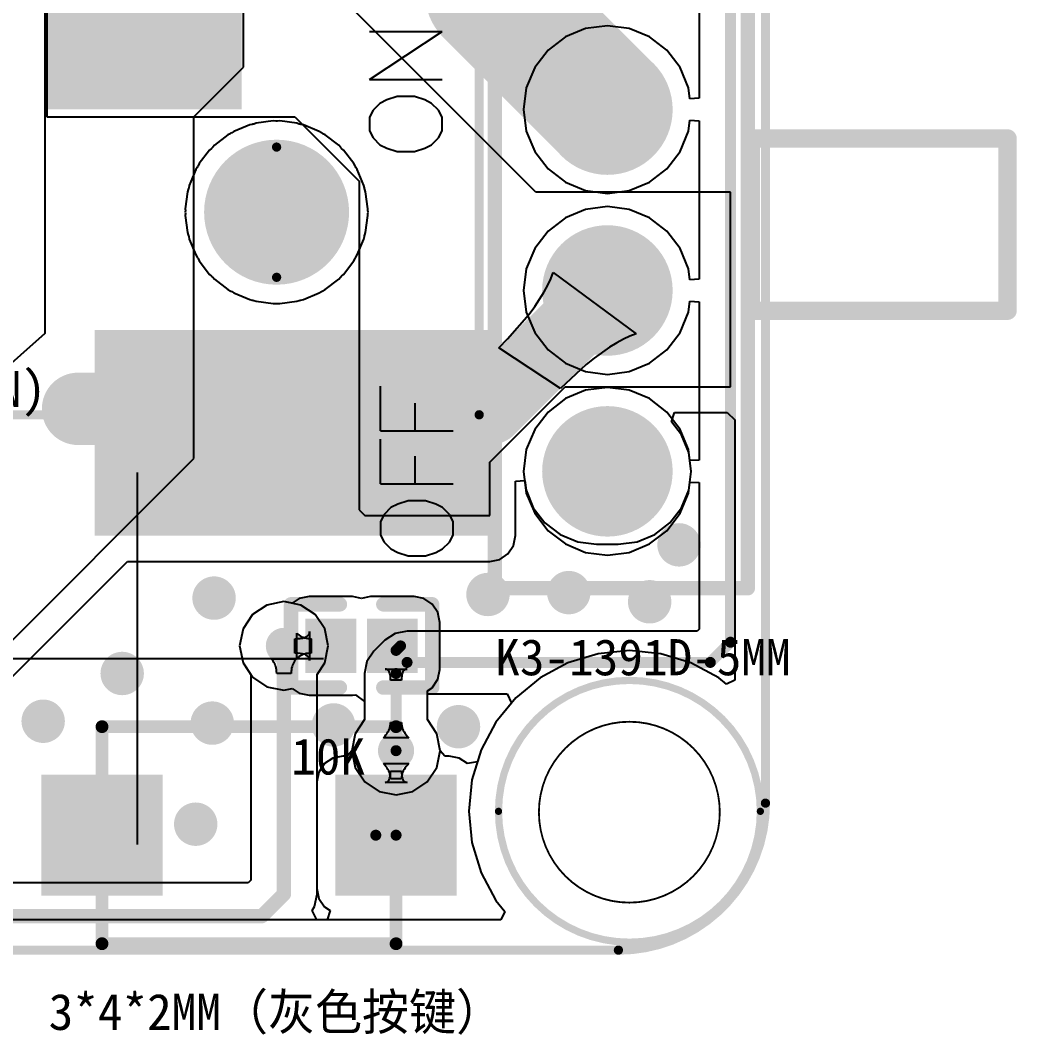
# Model space of a CAD drawing. Header units: millimetres. Extents: x -30 to 3.5, y -1.1 to 91.3.
# Drawn here: x -10.3 to 3.47, y -1.11 to 12.91 of the extents above; entities that cross this region are included whole.
import ezdxf

# ---------------------------------------------------------------- set-up
doc = ezdxf.new("R2010")
doc.units = ezdxf.units.MM
for name, color, linetype in [('BottomLayer', 5, 'Continuous'), ('BottomOverlay', 54, 'Continuous'), ('BottomSolder', 6, 'Continuous'), ('KeepOutLayer', 6, 'Continuous'), ('MultiLayer', 9, 'Continuous'), ('PadHoleLayer', 156, 'Continuous'), ('TopLayer', 1, 'Continuous'), ('TopOverlay', 2, 'Continuous'), ('TopPaste', 8, 'Continuous'), ('TopSolder', 216, 'Continuous'), ('ViaHoleLayer', 16, 'Continuous')]:
    doc.layers.add(name, color=color, linetype=linetype)

# ---------------------------------------------------------------- blocks, each defined once
blk = doc.blocks.new('LC_0402_R_23')
at = {"layer": 'TopLayer'}
for points in [[(-0.725, -0.325), (-0.125, -0.325), (-0.725, 0.325), (-0.125, 0.325)], [(0.125, -0.325), (0.725, -0.325), (0.125, 0.325), (0.725, 0.325)]]:
    blk.add_solid(points, dxfattribs=at)
at = {"layer": 'TopOverlay', "const_width": 0.2}
for points in [[(-0.975, -0.575), (-0.975, 0.575)], [(-0.975, 0.575), (-0.3, 0.575)], [(0.3, 0.575), (0.975, 0.575)], [(0.975, -0.575), (0.975, 0.575)], [(-0.975, -0.575), (-0.3, -0.575)], [(0.3, -0.575), (0.975, -0.575)]]:
    blk.add_lwpolyline(points, dxfattribs=at)
at = {"layer": 'TopOverlay', "const_width": 0.1}
for points in [[(-1.025, 0.575, 1), (-0.925, 0.575, 1)], [(-1.025, 0.575, 1), (-0.925, 0.575, 1)], [(-0.35, 0.575, 1), (-0.25, 0.575, 1)], [(0.25, 0.575, 1), (0.35, 0.575, 1)], [(0.925, 0.575, 1), (1.025, 0.575, 1)], [(0.925, 0.575, 1), (1.025, 0.575, 1)], [(-1.025, -0.575, 1), (-0.925, -0.575, 1)], [(-1.025, -0.575, 1), (-0.925, -0.575, 1)], [(-0.35, -0.575, 1), (-0.25, -0.575, 1)], [(0.25, -0.575, 1), (0.35, -0.575, 1)], [(0.925, -0.575, 1), (1.025, -0.575, 1)], [(0.925, -0.575, 1), (1.025, -0.575, 1)]]:
    blk.add_lwpolyline(points, format="xyb", close=True, dxfattribs=at)
at = {"layer": 'TopPaste'}
for points in [[(-0.725, -0.325), (-0.125, -0.325), (-0.725, 0.325), (-0.125, 0.325)], [(0.125, -0.325), (0.725, -0.325), (0.125, 0.325), (0.725, 0.325)]]:
    blk.add_solid(points, dxfattribs=at)
at = {"layer": 'TopSolder'}
for points in [[(-0.776, -0.376), (-0.074, -0.376), (-0.776, 0.376), (-0.074, 0.376)], [(0.074, -0.376), (0.776, -0.376), (0.074, 0.376), (0.776, 0.376)]]:
    blk.add_solid(points, dxfattribs=at)
blk = doc.blocks.new('18650_BATTERY_B_27')
at = {"layer": 'BottomLayer', "const_width": 0.9}
blk.add_lwpolyline([(-3.25, -2.8, 1), (-2.35, -2.8, 1)], format="xyb", close=True, dxfattribs=at)
at = {"layer": 'BottomOverlay', "const_width": 0.127}
for points in [[(0, 0), (-76.53, 0)], [(0, -21), (0, 0)]]:
    blk.add_lwpolyline(points, dxfattribs=at)
at = {"layer": 'BottomOverlay'}
for points, const_width in [([(-0.032, 0, 1), (0.032, 0, 1)], 0.0635), ([(-0.032, 0, 1), (0.032, 0, 1)], 0.0635), ([(-1.9, -2.8, 1), (-3.7, -2.8, 1)], 0.127), ([(-3.732, -2.8, 1), (-3.668, -2.8, 1)], 0.0635), ([(-1.932, -2.8, 1), (-1.868, -2.8, 1)], 0.0635)]:
    blk.add_lwpolyline(points, format="xyb", close=True, dxfattribs=dict(at, const_width=const_width))
at = {"layer": 'BottomSolder', "const_width": 1.002}
blk.add_lwpolyline([(-3.301, -2.8, 1), (-2.299, -2.8, 1)], format="xyb", close=True, dxfattribs=at)
at = {"layer": 'MultiLayer', "const_width": 0.9}
blk.add_lwpolyline([(-3.25, -2.8, 1), (-2.35, -2.8, 1)], format="xyb", close=True, dxfattribs=at)
at = {"layer": 'PadHoleLayer', "const_width": 0.9}
blk.add_lwpolyline([(-3.25, -2.8, 1), (-2.35, -2.8, 1)], format="xyb", close=True, dxfattribs=at)
at = {"layer": 'TopLayer', "const_width": 0.9}
blk.add_lwpolyline([(-3.25, -2.8, 1), (-2.35, -2.8, 1)], format="xyb", close=True, dxfattribs=at)
at = {"layer": 'TopSolder', "const_width": 1.002}
blk.add_lwpolyline([(-3.301, -2.8, 1), (-2.299, -2.8, 1)], format="xyb", close=True, dxfattribs=at)
blk = doc.blocks.new('TS_018_59')
at = {"layer": 'TopLayer'}
for points in [[(-0.737, -0.737), (0.737, -0.737), (-0.737, 0.737), (0.737, 0.737)], [(3.327, -0.737), (4.801, -0.737), (3.327, 0.737), (4.801, 0.737)]]:
    blk.add_solid(points, dxfattribs=at)
at = {"layer": 'TopOverlay', "const_width": 0.178}
for points in [[(0, 1.5), (4.064, 1.5)], [(0, -1.5), (0, 1.5)], [(4.064, -1.5), (4.064, 1.5)], [(0, -1.5), (4.064, -1.5)]]:
    blk.add_lwpolyline(points, dxfattribs=at)
at = {"layer": 'TopOverlay', "const_width": 0.0889}
for points in [[(-0.044, 1.5, 1), (0.044, 1.5, 1)], [(-0.044, 1.5, 1), (0.044, 1.5, 1)], [(4.02, 1.5, 1), (4.108, 1.5, 1)], [(4.02, 1.5, 1), (4.108, 1.5, 1)], [(-0.044, -1.5, 1), (0.044, -1.5, 1)], [(-0.044, -1.5, 1), (0.044, -1.5, 1)], [(4.02, -1.5, 1), (4.108, -1.5, 1)], [(4.02, -1.5, 1), (4.108, -1.5, 1)]]:
    blk.add_lwpolyline(points, format="xyb", close=True, dxfattribs=at)
at = {"layer": 'TopPaste'}
for points in [[(-0.737, -0.737), (0.737, -0.737), (-0.737, 0.737), (0.737, 0.737)], [(3.327, -0.737), (4.801, -0.737), (3.327, 0.737), (4.801, 0.737)]]:
    blk.add_solid(points, dxfattribs=at)
at = {"layer": 'TopSolder'}
for points in [[(-0.838, -0.838), (0.838, -0.838), (-0.838, 0.838), (0.838, 0.838)], [(3.226, -0.838), (4.902, -0.838), (3.226, 0.838), (4.902, 0.838)]]:
    blk.add_solid(points, dxfattribs=at)
blk = doc.blocks.new('SK3_3_66')
at = {"layer": 'BottomLayer', "const_width": 0.8}
for points in [[(-2.9, 0, 1), (-2.1, 0, 1)], [(-0.4, 0, 1), (0.4, 0, 1)], [(2.1, 0, 1), (2.9, 0, 1)]]:
    blk.add_lwpolyline(points, format="xyb", close=True, dxfattribs=at)
at = {"layer": 'BottomSolder', "const_width": 0.902}
for points in [[(-2.951, 0, 1), (-2.049, 0, 1)], [(-0.451, 0, 1), (0.451, 0, 1)], [(2.049, 0, 1), (2.951, 0, 1)]]:
    blk.add_lwpolyline(points, format="xyb", close=True, dxfattribs=at)
at = {"layer": 'PadHoleLayer', "const_width": 0.4}
for points in [[(-2.7, 0, 1), (-2.3, 0, 1)], [(-0.2, 0, 1), (0.2, 0, 1)], [(2.3, 0, 1), (2.7, 0, 1)]]:
    blk.add_lwpolyline(points, format="xyb", close=True, dxfattribs=at)
at = {"layer": 'TopLayer', "const_width": 1.3}
for points in [[(-2.5, 0.15), (-2.5, -0.15)], [(0, 0.15), (0, -0.15)], [(2.5, 0.15), (2.5, -0.15)]]:
    blk.add_lwpolyline(points, dxfattribs=at)
at = {"layer": 'TopLayer', "const_width": 0.65}
for points in [[(-2.825, 0.15, 1), (-2.175, 0.15, 1)], [(-0.325, 0.15, 1), (0.325, 0.15, 1)], [(2.175, 0.15, 1), (2.825, 0.15, 1)], [(-2.825, -0.15, 1), (-2.175, -0.15, 1)], [(-0.325, -0.15, 1), (0.325, -0.15, 1)], [(2.175, -0.15, 1), (2.825, -0.15, 1)]]:
    blk.add_lwpolyline(points, format="xyb", close=True, dxfattribs=at)
at = {"layer": 'TopOverlay'}
for points, const_width in [([(0.28, 5.53), (-2.1, 5.53)], 0.254), ([(-2.1, 1.98), (-2.1, 5.53)], 0.254), ([(0.28, 1.98), (0.28, 5.53)], 0.254), ([(0.28, 1.98), (-2.1, 1.98)], 0.254), ([(-4.267, -1.556), (-4.267, 1.94)], 0.2), ([(4.115, 1.94), (-4.267, 1.94)], 0.2), ([(4.115, -1.556), (4.115, 1.94)], 0.2), ([(4.115, -1.556), (-4.267, -1.556)], 0.2)]:
    blk.add_lwpolyline(points, dxfattribs=dict(at, const_width=const_width))
for points, const_width in [([(-2.164, 5.53, 1), (-2.037, 5.53, 1)], 0.127), ([(-2.164, 5.53, 1), (-2.037, 5.53, 1)], 0.127), ([(0.216, 5.53, 1), (0.343, 5.53, 1)], 0.127), ([(0.216, 5.53, 1), (0.343, 5.53, 1)], 0.127), ([(-2.164, 1.98, 1), (-2.037, 1.98, 1)], 0.127), ([(-2.164, 1.98, 1), (-2.037, 1.98, 1)], 0.127), ([(0.216, 1.98, 1), (0.343, 1.98, 1)], 0.127), ([(0.216, 1.98, 1), (0.343, 1.98, 1)], 0.127), ([(-4.317, 1.94, 1), (-4.217, 1.94, 1)], 0.1), ([(-4.317, 1.94, 1), (-4.217, 1.94, 1)], 0.1), ([(4.065, 1.94, 1), (4.165, 1.94, 1)], 0.1), ([(4.065, 1.94, 1), (4.165, 1.94, 1)], 0.1), ([(-4.317, -1.556, 1), (-4.217, -1.556, 1)], 0.1), ([(-4.317, -1.556, 1), (-4.217, -1.556, 1)], 0.1), ([(4.065, -1.556, 1), (4.165, -1.556, 1)], 0.1), ([(4.065, -1.556, 1), (4.165, -1.556, 1)], 0.1)]:
    blk.add_lwpolyline(points, format="xyb", close=True, dxfattribs=dict(at, const_width=const_width))
at = {"layer": 'TopSolder', "const_width": 1.503}
for points in [[(-2.5, 0.15), (-2.5, -0.15)], [(0, 0.15), (0, -0.15)], [(2.5, 0.15), (2.5, -0.15)]]:
    blk.add_lwpolyline(points, dxfattribs=at)
at = {"layer": 'TopSolder', "const_width": 0.752}
for points in [[(-2.876, 0.15, 1), (-2.124, 0.15, 1)], [(-0.376, 0.15, 1), (0.376, 0.15, 1)], [(2.124, 0.15, 1), (2.876, 0.15, 1)], [(-2.876, -0.15, 1), (-2.124, -0.15, 1)], [(-0.376, -0.15, 1), (0.376, -0.15, 1)], [(2.124, -0.15, 1), (2.876, -0.15, 1)]]:
    blk.add_lwpolyline(points, format="xyb", close=True, dxfattribs=at)

msp = doc.modelspace()

# ---------------------------------------------------------------- linework, layer by layer
at = {"layer": 'BottomLayer'}
for p, q in [((-0.917, 13.739), (-0.917, 11.836)), ((-2.485, 12.801), (-2.764, 12.685)), ((-2.184, 12.84), (-2.485, 12.801)), ((-1.884, 12.801), (-2.184, 12.84)), ((-1.604, 12.685), (-1.884, 12.801)), ((-2.764, 12.685), (-3.005, 12.5)), ((-1.364, 12.5), (-1.604, 12.685)), ((-3.005, 12.5), (-3.189, 12.26)), ((-1.18, 12.26), (-1.364, 12.5)), ((-3.189, 12.26), (-3.305, 11.98)), ((-1.064, 11.98), (-1.18, 12.26)), ((-3.305, 11.98), (-3.344, 11.68)), ((-1.044, 11.828), (-1.064, 11.98)), ((-0.917, 11.836), (-1.044, 11.828)), ((-3.344, 11.68), (-3.305, 11.38)), ((-6.803, 11.523), (-7.038, 11.492)), ((-6.768, 11.521), (-6.803, 11.523)), ((-6.756, 11.522), (-6.768, 11.521)), ((-6.745, 11.521), (-6.756, 11.522)), ((-6.71, 11.523), (-6.745, 11.521)), ((-6.475, 11.492), (-6.71, 11.523)), ((-1.064, 11.38), (-1.044, 11.532)), ((-1.044, 11.532), (-0.917, 11.524)), ((-0.917, 11.524), (-0.917, 9.336)), ((-7.376, 11.358), (-7.387, 11.353)), ((-7.347, 11.377), (-7.376, 11.358)), ((-7.128, 11.468), (-7.347, 11.377)), ((-7.093, 11.475), (-7.128, 11.468)), ((-7.083, 11.479), (-7.093, 11.475)), ((-7.071, 11.481), (-7.083, 11.479)), ((-7.038, 11.492), (-7.071, 11.481)), ((-6.442, 11.481), (-6.475, 11.492)), ((-6.43, 11.479), (-6.442, 11.481)), ((-6.419, 11.475), (-6.43, 11.479)), ((-6.385, 11.468), (-6.419, 11.475)), ((-6.166, 11.377), (-6.385, 11.468)), ((-6.137, 11.358), (-6.166, 11.377)), ((-6.126, 11.353), (-6.137, 11.358)), ((-3.305, 11.38), (-3.189, 11.1)), ((-1.18, 11.1), (-1.064, 11.38)), ((-7.428, 11.331), (-7.616, 11.187)), ((-7.396, 11.346), (-7.428, 11.331)), ((-7.387, 11.353), (-7.396, 11.346)), ((-6.117, 11.346), (-6.126, 11.353)), ((-6.085, 11.331), (-6.117, 11.346)), ((-5.897, 11.187), (-6.085, 11.331)), ((-7.681, 11.121), (-7.826, 10.933)), ((-7.655, 11.144), (-7.681, 11.121)), ((-7.648, 11.153), (-7.655, 11.144)), ((-7.639, 11.16), (-7.648, 11.153)), ((-7.616, 11.187), (-7.639, 11.16)), ((-5.874, 11.16), (-5.897, 11.187)), ((-5.865, 11.153), (-5.874, 11.16)), ((-5.858, 11.144), (-5.865, 11.153)), ((-5.831, 11.121), (-5.858, 11.144)), ((-5.687, 10.933), (-5.831, 11.121)), ((-3.189, 11.1), (-3.005, 10.86)), ((-1.364, 10.86), (-1.18, 11.1)), ((-7.872, 10.852), (-7.963, 10.633)), ((-7.853, 10.881), (-7.872, 10.852)), ((-7.848, 10.892), (-7.853, 10.881)), ((-7.841, 10.901), (-7.848, 10.892)), ((-7.826, 10.933), (-7.841, 10.901)), ((-5.672, 10.901), (-5.687, 10.933)), ((-5.665, 10.892), (-5.672, 10.901)), ((-5.66, 10.881), (-5.665, 10.892)), ((-5.641, 10.852), (-5.66, 10.881)), ((-5.55, 10.633), (-5.641, 10.852)), ((-3.005, 10.86), (-2.764, 10.676)), ((-1.604, 10.676), (-1.364, 10.86)), ((-2.764, 10.676), (-2.485, 10.56)), ((-1.884, 10.56), (-1.604, 10.676)), ((-7.987, 10.543), (-8.018, 10.308)), ((-7.976, 10.576), (-7.987, 10.543)), ((-7.974, 10.588), (-7.976, 10.576)), ((-7.97, 10.599), (-7.974, 10.588)), ((-7.963, 10.633), (-7.97, 10.599)), ((-5.543, 10.599), (-5.55, 10.633)), ((-5.539, 10.588), (-5.543, 10.599)), ((-5.537, 10.576), (-5.539, 10.588)), ((-5.526, 10.543), (-5.537, 10.576)), ((-5.495, 10.308), (-5.526, 10.543)), ((-2.485, 10.56), (-2.184, 10.52)), ((-2.184, 10.52), (-1.884, 10.56)), ((-8.016, 10.285), (-8.021, 10.262)), ((-8.021, 10.262), (-8.016, 10.239)), ((-8.018, 10.308), (-8.016, 10.285)), ((-8.016, 10.239), (-8.018, 10.215)), ((-5.496, 10.285), (-5.495, 10.308)), ((-5.492, 10.262), (-5.496, 10.285)), ((-5.496, 10.239), (-5.492, 10.262)), ((-5.495, 10.215), (-5.496, 10.239)), ((-2.485, 10.301), (-2.764, 10.185)), ((-2.184, 10.34), (-2.485, 10.301)), ((-1.884, 10.301), (-2.184, 10.34)), ((-1.604, 10.185), (-1.884, 10.301)), ((-8.018, 10.215), (-7.987, 9.98)), ((-5.526, 9.98), (-5.495, 10.215)), ((-2.764, 10.185), (-3.005, 10)), ((-1.364, 10), (-1.604, 10.185)), ((-7.987, 9.98), (-7.976, 9.947)), ((-5.537, 9.947), (-5.526, 9.98)), ((-3.005, 10), (-3.189, 9.76)), ((-1.18, 9.76), (-1.364, 10)), ((-7.976, 9.947), (-7.974, 9.935)), ((-7.974, 9.935), (-7.97, 9.925)), ((-7.97, 9.925), (-7.963, 9.89)), ((-7.963, 9.89), (-7.872, 9.671)), ((-5.641, 9.671), (-5.55, 9.89)), ((-5.55, 9.89), (-5.543, 9.925)), ((-5.543, 9.925), (-5.539, 9.935)), ((-5.539, 9.935), (-5.537, 9.947)), ((-3.189, 9.76), (-3.305, 9.48)), ((-1.064, 9.48), (-1.18, 9.76)), ((-7.872, 9.671), (-7.853, 9.642)), ((-7.853, 9.642), (-7.848, 9.631)), ((-7.848, 9.631), (-7.841, 9.622)), ((-7.841, 9.622), (-7.826, 9.59)), ((-7.826, 9.59), (-7.681, 9.402)), ((-5.831, 9.402), (-5.687, 9.59)), ((-5.687, 9.59), (-5.672, 9.622)), ((-5.672, 9.622), (-5.665, 9.631)), ((-5.665, 9.631), (-5.66, 9.642)), ((-5.66, 9.642), (-5.641, 9.671)), ((-7.681, 9.402), (-7.655, 9.379)), ((-5.858, 9.379), (-5.831, 9.402)), ((-3.305, 9.48), (-3.344, 9.18)), ((-1.044, 9.328), (-1.064, 9.48)), ((-7.655, 9.379), (-7.648, 9.37)), ((-7.648, 9.37), (-7.639, 9.363)), ((-7.639, 9.363), (-7.616, 9.337)), ((-7.616, 9.337), (-7.428, 9.192)), ((-6.085, 9.192), (-5.897, 9.337)), ((-5.897, 9.337), (-5.874, 9.363)), ((-5.874, 9.363), (-5.865, 9.37)), ((-5.865, 9.37), (-5.858, 9.379)), ((-0.917, 9.336), (-1.044, 9.328)), ((-7.428, 9.192), (-7.396, 9.177)), ((-7.396, 9.177), (-7.387, 9.17)), ((-7.387, 9.17), (-7.376, 9.165)), ((-7.376, 9.165), (-7.347, 9.146)), ((-7.347, 9.146), (-7.128, 9.055)), ((-6.385, 9.055), (-6.166, 9.146)), ((-6.166, 9.146), (-6.137, 9.165)), ((-6.137, 9.165), (-6.126, 9.17)), ((-6.126, 9.17), (-6.117, 9.177)), ((-6.117, 9.177), (-6.085, 9.192)), ((-3.344, 9.18), (-3.305, 8.88)), ((-7.128, 9.055), (-7.093, 9.048)), ((-7.093, 9.048), (-7.083, 9.044)), ((-7.083, 9.044), (-7.071, 9.042)), ((-7.071, 9.042), (-7.038, 9.031)), ((-7.038, 9.031), (-6.803, 9)), ((-6.803, 9), (-6.768, 9.002)), ((-6.768, 9.002), (-6.756, 9.001)), ((-6.756, 9.001), (-6.745, 9.002)), ((-6.745, 9.002), (-6.71, 9)), ((-6.71, 9), (-6.475, 9.031)), ((-6.475, 9.031), (-6.442, 9.042)), ((-6.442, 9.042), (-6.43, 9.044)), ((-6.43, 9.044), (-6.419, 9.048)), ((-6.419, 9.048), (-6.385, 9.055)), ((-1.064, 8.88), (-1.044, 9.032)), ((-1.044, 9.032), (-0.917, 9.024)), ((-0.917, 9.024), (-0.917, 6.836)), ((-3.305, 8.88), (-3.189, 8.6)), ((-1.18, 8.6), (-1.064, 8.88)), ((-3.189, 8.6), (-3.005, 8.36)), ((-1.364, 8.36), (-1.18, 8.6)), ((-3.005, 8.36), (-2.764, 8.176)), ((-1.604, 8.176), (-1.364, 8.36)), ((-2.764, 8.176), (-2.485, 8.06)), ((-1.884, 8.06), (-1.604, 8.176)), ((-2.485, 8.06), (-2.184, 8.02)), ((-2.184, 8.02), (-1.884, 8.06)), ((-2.485, 7.801), (-2.764, 7.685)), ((-2.184, 7.84), (-2.485, 7.801)), ((-1.884, 7.801), (-2.184, 7.84)), ((-1.604, 7.685), (-1.884, 7.801)), ((-2.764, 7.685), (-3.005, 7.5)), ((-1.364, 7.5), (-1.604, 7.685)), ((-3.005, 7.5), (-3.189, 7.26)), ((-1.18, 7.26), (-1.364, 7.5)), ((-3.189, 7.26), (-3.305, 6.98)), ((-1.064, 6.98), (-1.18, 7.26)), ((-3.305, 6.98), (-3.344, 6.68)), ((-1.044, 6.828), (-1.064, 6.98)), ((-0.917, 6.836), (-1.044, 6.828)), ((-3.344, 6.68), (-3.305, 6.38)), ((-1.064, 6.38), (-1.044, 6.532)), ((-1.044, 6.532), (-0.917, 6.524)), ((-0.917, 6.524), (-0.917, 4.498)), ((-3.305, 6.38), (-3.189, 6.1)), ((-1.18, 6.1), (-1.064, 6.38)), ((-3.189, 6.1), (-3.005, 5.86)), ((-1.364, 5.86), (-1.18, 6.1)), ((-3.005, 5.86), (-2.764, 5.676)), ((-1.604, 5.676), (-1.364, 5.86)), ((-2.764, 5.676), (-2.485, 5.56)), ((-1.884, 5.56), (-1.604, 5.676)), ((-2.485, 5.56), (-2.184, 5.52)), ((-2.184, 5.52), (-1.884, 5.56)), ((-6.889, 4.832), (-7.087, 4.7)), ((-6.655, 4.879), (-6.889, 4.832)), ((-6.421, 4.832), (-6.655, 4.879)), ((-6.222, 4.7), (-6.421, 4.832)), ((-7.087, 4.7), (-7.22, 4.501)), ((-6.09, 4.501), (-6.222, 4.7)), ((-7.22, 4.501), (-7.267, 4.267)), ((-6.043, 4.267), (-6.09, 4.501)), ((-0.917, 4.498), (-0.942, 4.473)), ((-5.119, 4.44), (-5.26, 4.346)), ((-4.953, 4.473), (-5.119, 4.44)), ((-0.942, 4.473), (-4.953, 4.473)), ((-4.953, 4.473), (-4.953, 4.473)), ((-7.267, 4.267), (-7.22, 4.033)), ((-6.09, 4.033), (-6.043, 4.267)), ((-5.26, 4.346), (-5.413, 4.193)), ((-6.816, 4.073), (-6.83, 4.089)), ((-6.83, 4.089), (-6.48, 4.089)), ((-6.803, 4.057), (-6.816, 4.073)), ((-6.494, 4.073), (-6.507, 4.057)), ((-6.48, 4.089), (-6.494, 4.073)), ((-5.413, 4.193), (-5.507, 4.052)), ((-7.22, 4.033), (-7.114, 3.874)), ((-6.792, 4.04), (-6.803, 4.057)), ((-6.782, 4.021), (-6.792, 4.04)), ((-6.774, 4.002), (-6.782, 4.021)), ((-6.767, 3.981), (-6.774, 4.002)), ((-6.762, 3.959), (-6.767, 3.981)), ((-6.758, 3.937), (-6.762, 3.959)), ((-6.756, 3.913), (-6.758, 3.937)), ((-6.552, 3.937), (-6.554, 3.913)), ((-6.548, 3.959), (-6.552, 3.937)), ((-6.543, 3.981), (-6.548, 3.959)), ((-6.536, 4.002), (-6.543, 3.981)), ((-6.528, 4.021), (-6.536, 4.002)), ((-6.518, 4.04), (-6.528, 4.021)), ((-6.507, 4.057), (-6.518, 4.04)), ((-6.196, 3.874), (-6.09, 4.033)), ((-5.507, 4.052), (-5.54, 3.886)), ((-7.114, 3.874), (-7.114, 1.028)), ((-6.755, 3.888), (-6.756, 3.913)), ((-6.555, 3.888), (-6.755, 3.888)), ((-6.554, 3.913), (-6.555, 3.888)), ((-6.196, 0.838), (-6.196, 3.874)), ((-5.54, 3.886), (-5.54, 3.249)), ((-4.671, 3.249), (-4.671, 3.604)), ((-4.671, 3.604), (-3.571, 3.604)), ((-3.571, 3.604), (-3.511, 3.477)), ((-3.511, 3.477), (-3.726, 3.215)), ((-5.54, 3.249), (-5.671, 3.054)), ((-4.54, 3.054), (-4.671, 3.249)), ((-5.217, 3.078), (-5.206, 3.099)), ((-5.206, 3.099), (-5.197, 3.12)), ((-5.197, 3.12), (-5.19, 3.141)), ((-5.19, 3.141), (-5.185, 3.163)), ((-5.185, 3.163), (-5.182, 3.185)), ((-5.182, 3.185), (-5.181, 3.208)), ((-5.181, 3.208), (-5.029, 3.208)), ((-5.029, 3.208), (-5.028, 3.185)), ((-5.028, 3.185), (-5.025, 3.163)), ((-5.025, 3.163), (-5.02, 3.141)), ((-5.02, 3.141), (-5.014, 3.12)), ((-5.014, 3.12), (-5.005, 3.099)), ((-5.005, 3.099), (-4.994, 3.078)), ((-3.726, 3.215), (-3.931, 2.831)), ((-5.671, 3.054), (-5.717, 2.819)), ((-5.28, 2.998), (-5.262, 3.017)), ((-4.93, 2.998), (-5.28, 2.998)), ((-5.262, 3.017), (-5.245, 3.037)), ((-5.245, 3.037), (-5.23, 3.058)), ((-5.23, 3.058), (-5.217, 3.078)), ((-4.994, 3.078), (-4.981, 3.058)), ((-4.981, 3.058), (-4.966, 3.037)), ((-4.966, 3.037), (-4.949, 3.017)), ((-4.949, 3.017), (-4.93, 2.998)), ((-4.494, 2.819), (-4.54, 3.054)), ((-5.717, 2.819), (-5.671, 2.585)), ((-4.54, 2.585), (-4.494, 2.819)), ((-3.931, 2.831), (-4.057, 2.414)), ((-5.671, 2.585), (-5.538, 2.387)), ((-4.673, 2.387), (-4.54, 2.585)), ((-5.538, 2.387), (-5.34, 2.254)), ((-4.871, 2.254), (-4.673, 2.387)), ((-4.057, 2.414), (-4.1, 1.981)), ((-5.34, 2.254), (-5.105, 2.208)), ((-5.105, 2.208), (-4.871, 2.254)), ((-4.1, 1.981), (-4.057, 1.548)), ((-4.057, 1.548), (-3.931, 1.131)), ((-3.931, 1.131), (-3.726, 0.748)), ((-7.15, 0.992), (-11.011, 0.992)), ((-7.114, 1.028), (-7.15, 0.992)), ((-6.231, 0.663), (-6.196, 0.838)), ((-3.726, 0.748), (-3.603, 0.598)), ((-6.266, 0.61), (-6.231, 0.663)), ((-6.198, 0.483), (-6.266, 0.61)), ((-3.603, 0.598), (-3.657, 0.483)), ((-3.657, 0.483), (-6.198, 0.483))]:
    msp.add_line(p, q, dxfattribs=at)
for points, const_width in [([(-0.483, 4.318), (-0.483, 13.919)], 0.152), ([(-6.655, 0.838), (-6.655, 4.267)], 0.2), ([(-0.762, 4.039), (-0.483, 4.318)], 0.152), ([(-5.105, 3.886), (-4.953, 4.039)], 0.152), ([(-4.953, 4.039), (-0.762, 4.039)], 0.152), ([(-5.105, 2.819), (-5.105, 3.886)], 0.152), ([(-6.96, 0.533), (-6.655, 0.838)], 0.2), ([(-18.136, 0.533), (-6.96, 0.533)], 0.2)]:
    msp.add_lwpolyline(points, dxfattribs=dict(at, const_width=const_width))
for points, const_width in [([(-1.344, 5.664, 1), (-1.044, 5.664, 1)], 0.3), ([(-7.77, 4.928, 1), (-7.47, 4.928, 1)], 0.3), ([(-3.985, 4.978, 1), (-3.685, 4.978, 1)], 0.3), ([(-2.868, 5.004, 1), (-2.568, 5.004, 1)], 0.3), ([(-1.75, 4.877, 1), (-1.45, 4.877, 1)], 0.3), ([(-6.78, 4.267, 1), (-6.53, 4.267, 1)], 0.25), ([(-6.705, 4.267, 1), (-6.605, 4.267, 1)], 0.1), ([(-0.521, 4.318, 1), (-0.445, 4.318, 1)], 0.076), ([(-0.521, 4.318, 1), (-0.445, 4.318, 1)], 0.076), ([(-9.04, 3.886, 1), (-8.74, 3.886, 1)], 0.3), ([(-4.991, 4.039, 1), (-4.915, 4.039, 1)], 0.076), ([(-4.991, 4.039, 1), (-4.915, 4.039, 1)], 0.076), ([(-0.8, 4.039, 1), (-0.724, 4.039, 1)], 0.076), ([(-0.8, 4.039, 1), (-0.724, 4.039, 1)], 0.076), ([(-5.143, 3.886, 1), (-5.067, 3.886, 1)], 0.076), ([(-5.143, 3.886, 1), (-5.067, 3.886, 1)], 0.076), ([(-10.132, 3.226, 1), (-9.832, 3.226, 1)], 0.3), ([(-7.795, 3.2, 1), (-7.495, 3.2, 1)], 0.3), ([(-6.119, 3.175, 1), (-5.819, 3.175, 1)], 0.3), ([(-4.392, 3.15, 1), (-4.092, 3.15, 1)], 0.3), ([(-5.23, 2.819, 1), (-4.98, 2.819, 1)], 0.25), ([(-5.143, 2.819, 1), (-5.067, 2.819, 1)], 0.076), ([(-8.024, 1.803, 1), (-7.724, 1.803, 1)], 0.3), ([(-6.705, 0.838, 1), (-6.605, 0.838, 1)], 0.1), ([(-6.705, 0.838, 1), (-6.605, 0.838, 1)], 0.1), ([(-7.01, 0.533, 1), (-6.91, 0.533, 1)], 0.1), ([(-7.01, 0.533, 1), (-6.91, 0.533, 1)], 0.1)]:
    msp.add_lwpolyline(points, format="xyb", close=True, dxfattribs=dict(at, const_width=const_width))
at = {"layer": 'BottomOverlay'}
for p, q in [((-8.681, 6.666), (-8.681, 1.524)), ((-11.252, 4.095), (-6.11, 4.095))]:
    msp.add_line(p, q, dxfattribs=at)
at = {"layer": 'KeepOutLayer', "const_width": 0.127}
for points in [[(0, 2.094), (0, 89.216)], [(-26.975, 0.062), (-2.032, 0.062)]]:
    msp.add_lwpolyline(points, dxfattribs=at)
at = {"layer": 'KeepOutLayer'}
for points, const_width in [([(-0.631, 1.969, 1), (-3.131, 1.969, 1)], 0.0254), ([(-0.032, 2.094, 1), (0.032, 2.094, 1)], 0.0635), ([(-0.032, 2.094, 1), (0.032, 2.094, 1)], 0.0635), ([(-3.138, 1.969, 1), (-3.125, 1.969, 1)], 0.0127), ([(-0.638, 1.969, 1), (-0.625, 1.969, 1)], 0.0127), ([(-2.064, 0.062, 1), (-2, 0.062, 1)], 0.0635), ([(-2.064, 0.062, 1), (-2, 0.062, 1)], 0.0635)]:
    msp.add_lwpolyline(points, format="xyb", close=True, dxfattribs=dict(at, const_width=const_width))
at = {"layer": 'KeepOutLayer', "const_width": 0.127}
msp.add_lwpolyline([(0, 2.094, -0.414214), (-2.032, 0.062)], format="xyb", dxfattribs=at)
at = {"layer": 'MultiLayer'}
for points, const_width in [([(-1.344, 5.664, 1), (-1.044, 5.664, 1)], 0.3), ([(-7.77, 4.928, 1), (-7.47, 4.928, 1)], 0.3), ([(-3.985, 4.978, 1), (-3.685, 4.978, 1)], 0.3), ([(-2.868, 5.004, 1), (-2.568, 5.004, 1)], 0.3), ([(-1.75, 4.877, 1), (-1.45, 4.877, 1)], 0.3), ([(-6.78, 4.267, 1), (-6.53, 4.267, 1)], 0.25), ([(-9.04, 3.886, 1), (-8.74, 3.886, 1)], 0.3), ([(-10.132, 3.226, 1), (-9.832, 3.226, 1)], 0.3), ([(-7.795, 3.2, 1), (-7.495, 3.2, 1)], 0.3), ([(-6.119, 3.175, 1), (-5.819, 3.175, 1)], 0.3), ([(-4.392, 3.15, 1), (-4.092, 3.15, 1)], 0.3), ([(-5.23, 2.819, 1), (-4.98, 2.819, 1)], 0.25), ([(-8.024, 1.803, 1), (-7.724, 1.803, 1)], 0.3)]:
    msp.add_lwpolyline(points, format="xyb", close=True, dxfattribs=dict(at, const_width=const_width))
at = {"layer": 'TopLayer'}
for p, q in [((-7.214, 12.268), (-7.214, 27.813)), ((-9.957, 24.486), (-9.957, 8.585)), ((-9.931, 13.919), (-9.931, 11.582)), ((-3.175, 10.541), (-6.553, 13.919)), ((-7.899, 11.582), (-7.214, 12.268)), ((-9.931, 11.582), (-6.502, 11.582)), ((-7.899, 6.858), (-7.899, 11.582)), ((-6.502, 11.582), (-5.613, 10.693)), ((-5.613, 10.693), (-5.613, 6.147)), ((-0.483, 10.541), (-3.175, 10.541)), ((-0.483, 10.338), (-0.483, 10.541)), ((-0.483, 7.849), (-0.483, 10.338)), ((-2.965, 9.343), (-2.935, 9.429)), ((-2.935, 9.429), (-1.786, 8.58)), ((-3.006, 9.253), (-2.965, 9.343)), ((-3.186, 8.959), (-3.056, 9.159)), ((-3.056, 9.159), (-3.006, 9.253)), ((-3.564, 8.511), (-3.265, 8.853)), ((-3.265, 8.853), (-3.186, 8.959)), ((-9.957, 8.585), (-11.506, 7.214)), ((-1.786, 8.58), (-1.872, 8.549)), ((-3.683, 8.388), (-3.564, 8.511)), ((-2.056, 8.458), (-2.155, 8.397)), ((-1.962, 8.509), (-2.056, 8.458)), ((-1.872, 8.549), (-1.962, 8.509)), ((-2.834, 7.823), (-3.683, 8.388)), ((-2.155, 8.397), (-2.365, 8.246)), ((-2.476, 8.155), (-2.834, 7.823)), ((-2.365, 8.246), (-2.476, 8.155)), ((-3.81, 6.807), (-2.769, 7.849)), ((-2.769, 7.849), (-0.965, 7.849)), ((-0.965, 7.849), (-0.483, 7.849)), ((-1.299, 7.365), (-1.257, 7.492)), ((-1.257, 7.492), (-0.528, 7.492)), ((-0.528, 7.492), (-0.422, 7.39)), ((-1.161, 7.185), (-1.299, 7.365)), ((-0.422, 7.39), (-0.422, 3.792)), ((-1.06, 6.941), (-1.161, 7.185)), ((-1.026, 6.68), (-1.06, 6.941)), ((-11.227, 3.53), (-7.899, 6.858)), ((-3.81, 6.071), (-3.81, 6.807)), ((-1.06, 6.419), (-1.026, 6.68)), ((-3.453, 6.544), (-3.326, 6.552)), ((-3.453, 5.791), (-3.453, 6.544)), ((-3.326, 6.552), (-3.309, 6.419)), ((-3.309, 6.419), (-3.208, 6.176)), ((-1.161, 6.176), (-1.06, 6.419)), ((-3.208, 6.176), (-3.048, 5.967)), ((-1.321, 5.967), (-1.161, 6.176)), ((-5.613, 6.147), (-5.537, 6.071)), ((-5.537, 6.071), (-3.81, 6.071)), ((-3.048, 5.967), (-2.839, 5.807)), ((-1.53, 5.807), (-1.321, 5.967)), ((-3.48, 5.655), (-3.453, 5.791)), ((-2.839, 5.807), (-2.595, 5.706)), ((-1.773, 5.706), (-1.53, 5.807)), ((-3.558, 5.539), (-3.48, 5.655)), ((-2.595, 5.706), (-2.334, 5.672)), ((-2.334, 5.672), (-2.034, 5.672)), ((-2.034, 5.672), (-1.773, 5.706)), ((-3.673, 5.462), (-3.558, 5.539)), ((-10.87, 3.382), (-8.818, 5.434)), ((-8.818, 5.434), (-3.81, 5.434)), ((-3.81, 5.434), (-3.673, 5.462)), ((-6.443, 4.922), (-6.541, 4.856)), ((-6.306, 4.949), (-6.443, 4.922)), ((-5.706, 4.949), (-6.306, 4.949)), ((-5.581, 4.924), (-5.706, 4.949)), ((-5.456, 4.949), (-5.581, 4.924)), ((-4.856, 4.949), (-5.456, 4.949)), ((-4.72, 4.922), (-4.856, 4.949)), ((-4.604, 4.845), (-4.72, 4.922)), ((-6.889, 4.832), (-7.087, 4.7)), ((-6.655, 4.879), (-6.889, 4.832)), ((-6.541, 4.856), (-6.655, 4.879)), ((-4.527, 4.729), (-4.604, 4.845)), ((-7.087, 4.7), (-7.22, 4.501)), ((-4.499, 4.592), (-4.527, 4.729)), ((-7.22, 4.501), (-7.267, 4.267)), ((-4.499, 3.942), (-4.499, 4.592)), ((-6.503, 4.367), (-6.464, 4.368)), ((-6.503, 4.167), (-6.503, 4.367)), ((-6.476, 4.092), (-6.476, 4.442)), ((-6.476, 4.442), (-6.461, 4.428)), ((-6.464, 4.368), (-6.43, 4.371)), ((-6.461, 4.428), (-6.445, 4.415)), ((-6.445, 4.415), (-6.427, 4.404)), ((-6.43, 4.371), (-6.399, 4.376)), ((-6.427, 4.404), (-6.409, 4.394)), ((-6.409, 4.394), (-6.389, 4.386)), ((-6.399, 4.376), (-6.373, 4.383)), ((-6.389, 4.386), (-6.369, 4.379)), ((-6.373, 4.383), (-6.351, 4.392)), ((-6.369, 4.379), (-6.347, 4.374)), ((-6.351, 4.392), (-6.332, 4.403)), ((-6.347, 4.374), (-6.324, 4.37)), ((-6.332, 4.403), (-6.318, 4.416)), ((-6.324, 4.37), (-6.301, 4.368)), ((-6.318, 4.416), (-6.308, 4.431)), ((-6.308, 4.431), (-6.302, 4.448)), ((-6.302, 4.448), (-6.3, 4.467)), ((-6.301, 4.368), (-6.276, 4.367)), ((-6.3, 4.467), (-6.3, 4.067)), ((-6.276, 4.367), (-6.276, 4.167)), ((-7.267, 4.267), (-7.22, 4.033)), ((-6.464, 4.166), (-6.503, 4.167)), ((-6.461, 4.106), (-6.476, 4.092)), ((-6.43, 4.163), (-6.464, 4.166)), ((-6.445, 4.119), (-6.461, 4.106)), ((-6.427, 4.13), (-6.445, 4.119)), ((-6.399, 4.158), (-6.43, 4.163)), ((-6.409, 4.14), (-6.427, 4.13)), ((-6.389, 4.148), (-6.409, 4.14)), ((-6.373, 4.151), (-6.399, 4.158)), ((-6.369, 4.155), (-6.389, 4.148)), ((-6.351, 4.142), (-6.373, 4.151)), ((-6.347, 4.16), (-6.369, 4.155)), ((-6.332, 4.131), (-6.351, 4.142)), ((-6.324, 4.164), (-6.347, 4.16)), ((-6.318, 4.118), (-6.332, 4.131)), ((-6.301, 4.166), (-6.324, 4.164)), ((-6.308, 4.103), (-6.318, 4.118)), ((-6.302, 4.086), (-6.308, 4.103)), ((-6.3, 4.067), (-6.302, 4.086)), ((-6.276, 4.167), (-6.301, 4.166)), ((-2.313, 4.159), (-2.729, 4.033)), ((-1.88, 4.202), (-2.313, 4.159)), ((-1.446, 4.159), (-1.88, 4.202)), ((-1.03, 4.033), (-1.446, 4.159)), ((-7.22, 4.033), (-7.087, 3.835)), ((-5.243, 3.944), (-5.257, 3.945)), ((-5.257, 3.945), (-4.953, 3.945)), ((-5.23, 3.939), (-5.243, 3.944)), ((-5.219, 3.932), (-5.23, 3.939)), ((-5.209, 3.921), (-5.219, 3.932)), ((-4.992, 3.932), (-5.002, 3.921)), ((-4.981, 3.939), (-4.992, 3.932)), ((-4.968, 3.944), (-4.981, 3.939)), ((-4.953, 3.945), (-4.968, 3.944)), ((-4.527, 3.806), (-4.499, 3.942)), ((-2.729, 4.033), (-3.113, 3.827)), ((-0.646, 3.827), (-1.03, 4.033)), ((-7.087, 3.835), (-6.889, 3.702)), ((-5.2, 3.907), (-5.209, 3.921)), ((-5.194, 3.891), (-5.2, 3.907)), ((-5.188, 3.871), (-5.194, 3.891)), ((-5.184, 3.848), (-5.188, 3.871)), ((-5.182, 3.822), (-5.184, 3.848)), ((-5.181, 3.793), (-5.182, 3.822)), ((-5.029, 3.793), (-5.181, 3.793)), ((-5.026, 3.848), (-5.029, 3.822)), ((-5.029, 3.822), (-5.029, 3.793)), ((-5.023, 3.871), (-5.026, 3.848)), ((-5.017, 3.891), (-5.023, 3.871)), ((-5.01, 3.907), (-5.017, 3.891)), ((-5.002, 3.921), (-5.01, 3.907)), ((-4.604, 3.69), (-4.527, 3.806)), ((-3.113, 3.827), (-3.45, 3.551)), ((-0.536, 3.738), (-0.646, 3.827)), ((-0.422, 3.792), (-0.536, 3.738)), ((-6.889, 3.702), (-6.655, 3.655)), ((-6.655, 3.655), (-6.541, 3.678)), ((-6.541, 3.678), (-6.443, 3.613)), ((-4.671, 3.645), (-4.604, 3.69)), ((-6.443, 3.613), (-6.306, 3.585)), ((-6.306, 3.585), (-5.706, 3.585)), ((-5.706, 3.585), (-5.667, 3.593)), ((-5.667, 3.593), (-5.54, 3.497)), ((-4.671, 3.249), (-4.671, 3.645)), ((-3.45, 3.551), (-3.726, 3.215)), ((-5.54, 3.497), (-5.54, 3.249)), ((-5.54, 3.249), (-5.671, 3.054)), ((-4.54, 3.054), (-4.671, 3.249)), ((-5.217, 3.078), (-5.206, 3.099)), ((-5.206, 3.099), (-5.197, 3.12)), ((-5.197, 3.12), (-5.19, 3.141)), ((-5.19, 3.141), (-5.185, 3.163)), ((-5.185, 3.163), (-5.182, 3.185)), ((-5.182, 3.185), (-5.181, 3.208)), ((-5.181, 3.208), (-5.029, 3.208)), ((-5.029, 3.208), (-5.028, 3.185)), ((-5.028, 3.185), (-5.025, 3.163)), ((-5.025, 3.163), (-5.02, 3.141)), ((-5.02, 3.141), (-5.014, 3.12)), ((-5.014, 3.12), (-5.005, 3.099)), ((-5.005, 3.099), (-4.994, 3.078)), ((-3.726, 3.215), (-3.931, 2.831)), ((-5.671, 3.054), (-5.717, 2.819)), ((-5.28, 2.998), (-5.262, 3.017)), ((-4.93, 2.998), (-5.28, 2.998)), ((-5.262, 3.017), (-5.245, 3.037)), ((-5.245, 3.037), (-5.23, 3.058)), ((-5.23, 3.058), (-5.217, 3.078)), ((-4.994, 3.078), (-4.981, 3.058)), ((-4.981, 3.058), (-4.966, 3.037)), ((-4.966, 3.037), (-4.949, 3.017)), ((-4.949, 3.017), (-4.93, 2.998)), ((-4.494, 2.819), (-4.54, 3.054)), ((-5.717, 2.819), (-5.779, 2.744)), ((-4.432, 2.744), (-4.494, 2.819)), ((-3.931, 2.831), (-3.981, 2.666)), ((-5.979, 2.717), (-6.094, 2.64)), ((-5.842, 2.744), (-5.979, 2.717)), ((-5.779, 2.744), (-5.842, 2.744)), ((-4.369, 2.744), (-4.432, 2.744)), ((-4.232, 2.717), (-4.369, 2.744)), ((-4.116, 2.64), (-4.232, 2.717)), ((-3.981, 2.666), (-4.116, 2.64)), ((-6.172, 2.524), (-6.199, 2.388)), ((-6.094, 2.64), (-6.172, 2.524)), ((-5.262, 2.621), (-5.28, 2.641)), ((-5.28, 2.641), (-4.93, 2.641)), ((-5.245, 2.601), (-5.262, 2.621)), ((-5.23, 2.581), (-5.245, 2.601)), ((-5.217, 2.561), (-5.23, 2.581)), ((-5.206, 2.54), (-5.217, 2.561)), ((-5.197, 2.519), (-5.206, 2.54)), ((-5.182, 2.507), (-5.181, 2.536)), ((-5.181, 2.536), (-5.029, 2.536)), ((-5.029, 2.536), (-5.029, 2.507)), ((-5.005, 2.54), (-5.014, 2.519)), ((-4.994, 2.561), (-5.005, 2.54)), ((-4.981, 2.581), (-4.994, 2.561)), ((-4.966, 2.601), (-4.981, 2.581)), ((-4.949, 2.621), (-4.966, 2.601)), ((-4.93, 2.641), (-4.949, 2.621)), ((-6.199, 2.388), (-6.199, 0.914)), ((-5.243, 2.383), (-5.23, 2.387)), ((-5.23, 2.387), (-5.219, 2.395)), ((-5.219, 2.395), (-5.209, 2.406)), ((-5.209, 2.406), (-5.2, 2.42)), ((-5.2, 2.42), (-5.194, 2.437)), ((-5.19, 2.497), (-5.197, 2.519)), ((-5.194, 2.437), (-5.188, 2.457)), ((-5.185, 2.476), (-5.19, 2.497)), ((-5.188, 2.457), (-5.184, 2.48)), ((-5.182, 2.454), (-5.185, 2.476)), ((-5.184, 2.48), (-5.182, 2.507)), ((-5.181, 2.431), (-5.182, 2.454)), ((-5.029, 2.431), (-5.181, 2.431)), ((-5.029, 2.507), (-5.026, 2.48)), ((-5.028, 2.454), (-5.029, 2.431)), ((-5.025, 2.476), (-5.028, 2.454)), ((-5.026, 2.48), (-5.023, 2.457)), ((-5.02, 2.497), (-5.025, 2.476)), ((-5.023, 2.457), (-5.017, 2.437)), ((-5.014, 2.519), (-5.02, 2.497)), ((-5.017, 2.437), (-5.01, 2.42)), ((-5.01, 2.42), (-5.002, 2.406)), ((-5.002, 2.406), (-4.992, 2.395)), ((-4.992, 2.395), (-4.981, 2.387)), ((-4.981, 2.387), (-4.968, 2.383)), ((-5.257, 2.381), (-5.243, 2.383)), ((-4.953, 2.381), (-5.257, 2.381)), ((-4.968, 2.383), (-4.953, 2.381)), ((-6.199, 0.914), (-6.172, 0.778)), ((-6.172, 0.778), (-6.094, 0.662)), ((-6.094, 0.662), (-6.017, 0.61)), ((-6.017, 0.61), (-6.055, 0.483)), ((-6.055, 0.483), (-24.934, 0.483))]:
    msp.add_line(p, q, dxfattribs=at)
for points, const_width in [([(-3.81, 13.306), (-3.81, 29.185)], 1.8), ([(-3.81, 13.306), (-2.184, 11.68)], 1.8), ([(-3.821, 7.544), (-2.184, 9.18)], 1), ([(-9.5, 7.544), (-3.821, 7.544)], 1), ([(-6.655, 4.267), (-6.006, 4.267)], 0.2), ([(-5.105, 4.205), (-5.043, 4.267)], 0.152), ([(-5.105, 2.819), (-5.105, 4.205)], 0.152), ([(-5.105, 1.651), (-5.105, 2.819)], 0.152), ([(-5.385, 1.651), (-5.105, 1.651)], 0.152)]:
    msp.add_lwpolyline(points, dxfattribs=dict(at, const_width=const_width))
for points, const_width in [([(-4.26, 13.306, 1), (-3.36, 13.306, 1)], 0.9), ([(-4.26, 13.306, 1), (-3.36, 13.306, 1)], 0.9), ([(-2.634, 11.68, 1), (-1.734, 11.68, 1)], 0.9), ([(-2.434, 9.18, 1), (-1.934, 9.18, 1)], 0.5), ([(-9.75, 7.544, 1), (-9.25, 7.544, 1)], 0.5), ([(-4.071, 7.544, 1), (-3.571, 7.544, 1)], 0.5), ([(-4.071, 7.544, 1), (-3.571, 7.544, 1)], 0.5), ([(-1.344, 5.664, 1), (-1.044, 5.664, 1)], 0.3), ([(-7.77, 4.928, 1), (-7.47, 4.928, 1)], 0.3), ([(-3.985, 4.978, 1), (-3.685, 4.978, 1)], 0.3), ([(-2.868, 5.004, 1), (-2.568, 5.004, 1)], 0.3), ([(-1.75, 4.877, 1), (-1.45, 4.877, 1)], 0.3), ([(-6.78, 4.267, 1), (-6.53, 4.267, 1)], 0.25), ([(-6.705, 4.267, 1), (-6.605, 4.267, 1)], 0.1), ([(-6.056, 4.267, 1), (-5.956, 4.267, 1)], 0.1), ([(-5.143, 4.205, 1), (-5.067, 4.205, 1)], 0.076), ([(-5.143, 4.205, 1), (-5.067, 4.205, 1)], 0.076), ([(-5.081, 4.267, 1), (-5.005, 4.267, 1)], 0.076), ([(-9.04, 3.886, 1), (-8.74, 3.886, 1)], 0.3), ([(-10.132, 3.226, 1), (-9.832, 3.226, 1)], 0.3), ([(-7.795, 3.2, 1), (-7.495, 3.2, 1)], 0.3), ([(-6.119, 3.175, 1), (-5.819, 3.175, 1)], 0.3), ([(-4.392, 3.15, 1), (-4.092, 3.15, 1)], 0.3), ([(-5.23, 2.819, 1), (-4.98, 2.819, 1)], 0.25), ([(-5.143, 2.819, 1), (-5.067, 2.819, 1)], 0.076), ([(-5.143, 2.819, 1), (-5.067, 2.819, 1)], 0.076), ([(-8.024, 1.803, 1), (-7.724, 1.803, 1)], 0.3), ([(-5.423, 1.651, 1), (-5.347, 1.651, 1)], 0.076), ([(-5.143, 1.651, 1), (-5.067, 1.651, 1)], 0.076), ([(-5.143, 1.651, 1), (-5.067, 1.651, 1)], 0.076)]:
    msp.add_lwpolyline(points, format="xyb", close=True, dxfattribs=dict(at, const_width=const_width))
for points in [[(-9.931, 11.684), (-7.239, 11.684), (-9.931, 24.486), (-7.239, 24.486)], [(-9.271, 5.791), (-3.81, 5.791), (-9.271, 8.636), (-3.81, 8.636)]]:
    msp.add_solid(points, dxfattribs=at)
at = {"layer": 'TopOverlay'}
for p, q in [((-5.47, 12.095), (-4.47, 12.761)), ((-5.47, 12.761), (-4.47, 12.761)), ((-5.47, 12.095), (-4.47, 12.095)), ((-5.232, 11.814), (-5.327, 11.766)), ((-5.089, 11.862), (-5.232, 11.814)), ((-4.851, 11.862), (-5.089, 11.862)), ((-4.708, 11.814), (-4.851, 11.862)), ((-4.613, 11.766), (-4.708, 11.814)), ((-5.423, 11.671), (-5.47, 11.576)), ((-5.327, 11.766), (-5.423, 11.671)), ((-4.518, 11.671), (-4.613, 11.766)), ((-4.47, 11.576), (-4.518, 11.671)), ((-5.47, 11.576), (-5.47, 11.385)), ((-4.47, 11.385), (-4.47, 11.576)), ((-5.47, 11.385), (-5.423, 11.29)), ((-4.518, 11.29), (-4.47, 11.385)), ((-5.423, 11.29), (-5.327, 11.195)), ((-4.613, 11.195), (-4.518, 11.29)), ((-5.327, 11.195), (-5.232, 11.147)), ((-5.232, 11.147), (-5.089, 11.1)), ((-5.089, 11.1), (-4.851, 11.1)), ((-4.851, 11.1), (-4.708, 11.147)), ((-4.708, 11.147), (-4.613, 11.195)), ((-5.318, 7.24), (-5.318, 7.859)), ((-4.842, 7.24), (-4.842, 7.621)), ((-5.318, 7.24), (-4.318, 7.24)), ((-5.318, 6.507), (-5.318, 7.126)), ((-4.842, 6.507), (-4.842, 6.888)), ((-5.318, 6.507), (-4.318, 6.507)), ((-5.175, 6.178), (-5.27, 6.083)), ((-5.08, 6.226), (-5.175, 6.178)), ((-4.937, 6.274), (-5.08, 6.226)), ((-4.699, 6.274), (-4.937, 6.274)), ((-4.556, 6.226), (-4.699, 6.274)), ((-4.461, 6.178), (-4.556, 6.226)), ((-4.366, 6.083), (-4.461, 6.178)), ((-5.27, 6.083), (-5.318, 5.988)), ((-4.318, 5.988), (-4.366, 6.083)), ((-5.318, 5.988), (-5.318, 5.797)), ((-4.318, 5.797), (-4.318, 5.988)), ((-5.318, 5.797), (-5.27, 5.702)), ((-4.366, 5.702), (-4.318, 5.797)), ((-5.27, 5.702), (-5.175, 5.607)), ((-4.461, 5.607), (-4.366, 5.702)), ((-5.175, 5.607), (-5.08, 5.559)), ((-5.08, 5.559), (-4.937, 5.512)), ((-4.937, 5.512), (-4.699, 5.512)), ((-4.699, 5.512), (-4.556, 5.559)), ((-4.556, 5.559), (-4.461, 5.607))]:
    msp.add_line(p, q, dxfattribs=at)
for points, const_width in [([(-0.07, 1.981, 1), (-3.689, 1.981, 1)], 0.1), ([(-3.714, 1.981, 1), (-3.664, 1.981, 1)], 0.05), ([(-0.095, 1.981, 1), (-0.045, 1.981, 1)], 0.05)]:
    msp.add_lwpolyline(points, format="xyb", close=True, dxfattribs=dict(at, const_width=const_width))
at = {"layer": 'ViaHoleLayer'}
for points, const_width in [([(-1.294, 5.664, 1), (-1.094, 5.664, 1)], 0.2), ([(-2.818, 5.004, 1), (-2.618, 5.004, 1)], 0.2), ([(-7.72, 4.928, 1), (-7.52, 4.928, 1)], 0.2), ([(-3.935, 4.978, 1), (-3.735, 4.978, 1)], 0.2), ([(-1.7, 4.877, 1), (-1.5, 4.877, 1)], 0.2), ([(-6.73, 4.267, 1), (-6.58, 4.267, 1)], 0.15), ([(-8.99, 3.886, 1), (-8.79, 3.886, 1)], 0.2), ([(-10.082, 3.226, 1), (-9.882, 3.226, 1)], 0.2), ([(-7.745, 3.2, 1), (-7.545, 3.2, 1)], 0.2), ([(-6.069, 3.175, 1), (-5.869, 3.175, 1)], 0.2), ([(-4.342, 3.15, 1), (-4.142, 3.15, 1)], 0.2), ([(-5.18, 2.819, 1), (-5.03, 2.819, 1)], 0.15), ([(-7.974, 1.803, 1), (-7.774, 1.803, 1)], 0.2)]:
    msp.add_lwpolyline(points, format="xyb", close=True, dxfattribs=dict(at, const_width=const_width))

# ---------------------------------------------------------------- block references
for name, p, rotation in [('18650_BATTERY_B_27', (-3.956, 7.462), 270), ('SK3_3_66', (-2.184, 9.18), 270), ('LC_0402_R_23', (-5.581, 4.267), 360), ('TS_018_59', (-9.169, 1.651), 360)]:
    msp.add_blockref(name, p, dxfattribs=dict(rotation=rotation))

# ---------------------------------------------------------------- texts
at = {"layer": 'TopOverlay'}
for s, p in [('BM04B-SRSS-TBT(LF)(SN)', (-17.424, 7.569)), ('K3-1391D-5MM', (-3.734, 3.861)), ('10K', (-6.553, 2.489)), ('3*4*2MM（灰色按键）', (-9.906, -1.041))]:
    msp.add_text(s, height=0.5, dxfattribs=at).set_placement(p)

doc.saveas('drawing.dxf')
